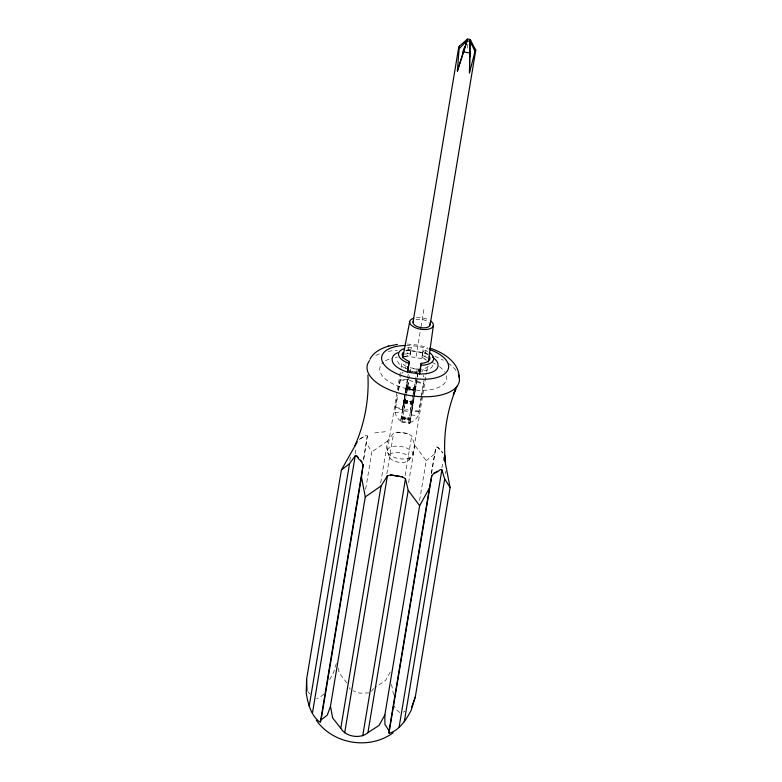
<?xml version="1.0" encoding="UTF-8"?>
<svg xmlns="http://www.w3.org/2000/svg" width="782" height="782" viewBox="0 0 782 782"><rect width="100%" height="100%" fill="white"/><g stroke="black" fill="none" stroke-linecap="round" stroke-linejoin="round"><path stroke-width="0.59" stroke-dasharray="3.91 2.93" d="M360.121 438.712L365.839 435.535L367.364 435.897L363.62 460.139M404.323 356.739A14.008 6.686 9.4 0 1 409.025 355.517L410.022 355.487L411.273 347.677L408.38 347.785A17.751 8.465 9.4 0 0 404.558 348.528M410.022 355.487L411.273 347.677M425.564 359.27A14.008 6.686 9.4 0 0 422.857 357.755L421.909 357.403L423.17 349.603L425.907 350.61A17.751 8.465 9.4 0 1 427.725 351.529M421.909 357.403L423.17 349.603M417.95 373.17L409.817 423.345L405.33 421.918L400.589 421.85L401.283 417.999L410.501 419.484L409.817 423.345L400.589 421.85L407.618 379.583L400.276 379.769L398.488 390.57M418.135 372.046L418.487 369.788M414.147 395.584L413.043 402.192L403.825 400.707L402.241 410.57L411.459 412.055L411.86 410.071L418.908 411.215L421.107 398.018M406.718 393.121L408.888 380.032L412.085 381.284L416.953 380.423L415.359 390.286L406.141 388.791L407.725 378.928L411.185 379.485M413.043 402.192L411.459 412.055L407.109 409.7L402.241 410.57L407.461 378.83M349.808 460.715L350.414 457.108M355.243 453.941L356.24 447.93M363.376 459.933L367.364 435.897M365.653 489.17L371.851 451.879L366.416 443.296M380.687 482.914L387.667 440.921L393.639 433.003C399.534 431.341 406.66 432.485 411.713 435.926L414.802 445.349L426.219 460.657L419.211 502.767M387.334 450.52L400.941 368.674M401.137 367.472L402.134 361.46M402.349 409.915L395.584 407.442L397.579 395.448M398.38 390.648L400.971 375.047M400.707 421.195L396.787 417.305L394.9 412.163L397.686 395.369M386.855 473.833L393.639 433.003M404.46 354.197A17.751 8.465 9.4 0 1 407.402 353.689L408.38 347.785M408.018 369.221L405.281 368.205L406.073 363.474M407.657 377.657L408.243 374.128M414.069 398.067L410.677 418.487L401.449 417.002L406.102 389.045L415.32 390.531L414.264 396.894M403.688 409.885L406.259 394.411M406.454 393.229L410.609 368.234L409.377 367.648L418.595 369.133L417.989 372.515L412.222 371.587M401.968 421.684L406.513 394.314M416.083 356.455L420.794 328.108M420.99 326.925L424.333 306.847M410.296 410.951L412.867 395.487M413.072 394.294L417.226 369.3L418.595 369.133M408.575 422.759L412.73 397.764M412.925 396.572L415.506 381.098M414.343 394.411L417.07 377.97M417.265 376.797L417.656 374.451M421.811 394.343L423.609 383.542L416.552 382.398L416.953 380.423M405.135 475.554L411.713 435.926M427.578 357.931A17.751 8.465 9.4 0 0 424.919 356.524L425.907 350.61M420.872 371.108L422.808 371.039L423.59 366.308M421.303 396.816L424.098 380.023M409.924 422.691L414.841 420.217L418.223 415.936L421.615 395.536M412.876 454.655L422.681 395.672M422.876 394.47L426.483 372.809M426.679 371.606L427.48 366.787M408.595 482.709L414.802 445.349M431.185 473.511L435.955 446.981L437.578 447.128L440.862 449.963L442.759 452.954L437.578 447.128M431.566 473.423L435.955 446.981M441.908 467.949L442.905 461.937M443.101 460.735L443.707 457.128M445.32 473.736L445.72 471.331M401.381 417.432L410.599 418.917M401.313 417.823L410.54 419.308M467.245 48.191L468.027 43.675M336.348 663.527L333.503 672.725L329.574 679.802M390.247 672.09L385.565 680.438L375.037 687.544M406.063 350.854A23.352 11.144 9.4 0 1 410.687 350.747L410.716 350.707M408.761 460.246A10.117 4.829 9.4 0 0 397.383 452.416A10.117 4.829 9.4 0 0 391.743 459.679A10.117 4.829 9.4 0 0 408.761 460.246L412.212 456.16A12.942 6.168 9.4 0 0 397.657 446.151A12.942 6.168 9.4 0 0 390.443 455.447A12.942 6.168 9.4 0 0 412.212 456.16M371.333 691.239L373.737 688.522M401.831 373.483L403.092 372.124M434.391 454.254L426.219 460.657M323.758 694.103L319.691 697.544L316.818 698.619M387.667 440.921L371.851 451.879M359.241 439.464L365.839 435.535M403.248 712.119L405.34 711.17M418.908 411.215L411.567 411.4M374.783 432.886L385.389 431.713M411 349.574L410.003 349.603A14.008 6.686 9.4 0 0 404.587 351.206M407.402 353.689L410.296 353.591M368.996 692.911L359.681 693.155L353.112 690.78M417.226 369.3L410.609 368.234M407.236 344.051L417.588 345.058L427.754 347.364M410.687 350.747L422.622 352.682A23.352 11.144 9.4 0 1 428.018 354.676M408.81 370.776L418.028 372.271M408.761 371.03L411.068 371.401M414.499 372.105L416.806 372.476M400.276 379.769L407.334 380.912M406.532 386.386L415.75 387.872M406.445 386.924L415.672 388.419M406.405 387.198L415.623 388.683M406.357 387.471L415.584 388.957M406.317 387.735L415.535 389.231M406.269 388.009L415.496 389.495M406.229 388.273L415.447 389.759M406.181 388.537L415.408 390.023M406.024 389.534L415.242 391.029M403.952 399.964L413.17 401.449M403.864 400.452L413.092 401.938M403.786 400.961L413.004 402.456M403.737 401.225L412.964 402.71M403.698 401.489L412.916 402.984M403.649 401.762L412.876 403.248M403.61 402.026L412.828 403.522M403.571 402.3L412.788 403.786M403.522 402.574L412.74 404.059M403.434 403.111L412.661 404.597M395.584 407.442L402.632 408.585M394.9 412.163L401.948 413.307M411.166 414.792L418.223 415.936M401.528 416.542L410.755 418.028M401.42 417.217L410.638 418.712M401.352 417.627L410.57 419.123M401.254 418.165L410.482 419.66M401.225 418.321L410.452 419.817M401.205 418.468L410.423 419.954M401.156 418.722L410.384 420.208M397.031 432.104L408.8 434M416.845 381.078L423.609 383.542M422.896 351.489L423.834 351.841A14.008 6.686 9.4 0 1 427.969 354.49M422.192 355.517L424.919 356.524M399.846 712.549L396.572 709.958L393.708 705.403M307.766 691.484L310.083 694.162M346.895 682.999L339.222 672.95L338.137 667.085M349.251 687.661L350.365 689.216M423.179 375.37L423.952 377.051M387.54 452.172L389.475 457.128M391.538 684.299L393.502 694.543M432.622 365.194A17.751 8.465 9.4 0 1 422.808 371.039M405.281 368.205A17.751 8.465 9.4 0 1 397.579 359.534M428.213 366.24A14.008 6.686 9.4 0 1 422.241 369.065M406.376 366.504A14.008 6.686 9.4 0 1 401.489 361.919M415.936 319.721A8.641 4.125 9.4 0 1 429.23 322.731M416.337 317.707A12.004 5.728 9.4 0 1 428.194 319.623M375.79 355.536A46.705 22.287 9.4 0 1 380.717 353.356M388.302 351.362A46.705 22.287 9.4 0 1 397.432 350.326M405.604 350.316A46.705 22.287 9.4 0 1 428.292 354.129M434.948 356.387A46.705 22.287 9.4 0 1 443.365 360.258M448.125 363.171A46.705 22.287 9.4 0 1 457.685 372.965M406.269 345.488A33.861 16.158 9.4 0 1 428.331 349.055M446.493 375.673A33.861 16.158 9.4 0 1 407.227 388.791A33.861 16.158 9.4 0 1 383.659 362.066M385.467 360.825A33.861 16.158 9.4 0 1 391.264 358.381M395.281 357.433A33.861 16.158 9.4 0 1 397.452 357.091M404.421 356.621A33.861 16.158 9.4 0 1 426.483 360.189M431.987 362.359A33.861 16.158 9.4 0 1 436.825 364.911M439.464 366.68A33.861 16.158 9.4 0 1 444.733 371.929"/><path stroke-width="1.17" d="M469.474 72.902L470.002 41.045L475.016 51.329L469.474 72.902L470.002 41.045M357.237 441.928L341.392 470.002L306.593 679.353L306.221 693.165C307.981 703.497 310.825 715.413 319.701 721.903L320.405 721.972L321.255 719L361.48 477.01L363.151 464.821L360.522 460.187M457.411 70.947L459.073 48.758L467.128 40.586A2.063 0.987 9.4 0 1 468.281 39.1A2.063 0.987 9.4 0 1 470.598 40.693A2.063 0.987 9.4 0 1 467.128 40.586L457.411 70.947L467.128 40.586M445.378 463.149L450.109 487.567L415.31 696.918L411.244 710.134C406.396 719.381 399.973 729.665 389.651 733.203L388.996 733.057L389.221 729.977L429.445 488.046L431.742 475.906L433.736 473.442L437.509 471.194M459.239 48.445L459.474 46.03L467.323 39.208L466.786 40.351M433.394 325.488L428.282 361.978M402.974 352.584A14.008 6.686 9.4 0 0 408.331 361.069L409.269 361.411L407.598 372.056L419.514 373.982A23.352 11.144 9.4 0 0 436.952 368.821L438.155 366.093L437.783 363.112A23.352 11.144 9.4 0 0 432.544 357.198M397.794 352.702A23.352 11.144 9.4 0 0 393.248 355.918L392.046 358.645L392.417 361.626A23.352 11.144 9.4 0 0 407.578 372.056L409.269 361.411M421.166 363.337L419.494 373.982L421.166 363.337L422.163 363.298A14.008 6.686 9.4 0 0 429.699 356.905M309.203 706.302L349.544 463.618L355.204 455.877L356.827 456.023L358.303 457.685M312.458 713.018L355.204 455.877M320.405 721.972L363.151 464.821M321.255 719L322.184 719.088L327.326 715.071L330.483 706.254L365.282 496.912L361.48 477.01M340.786 728.257L381.059 485.993L387.393 475.876L390.775 474.977L402.554 476.873L405.467 478.799L408.204 490.343L367.931 732.646C360.59 739.234 345.624 736.859 340.786 728.257L332.653 717.984L330.483 706.254M402.74 357.843L409.7 321.666M344.667 732.861L387.393 475.876M413.023 322.204L458.711 47.301L459.474 46.03M430.08 324.96L475.779 50.058L470.207 39.667M362.74 735.784L405.467 478.799M389.221 729.977L388.361 729.782L384.93 724.376L384.842 715.041L419.641 505.69L429.445 488.046M388.996 733.057L431.742 475.906M399.123 727.025L441.869 469.874L440.334 469.513L437.685 471.771L433.736 473.442M404.304 721.718L444.665 478.955L441.869 469.874M462.592 52.756L464.567 47.106M411.694 707.065L415.31 696.918M354.774 445.916C364.637 423.776 369.192 399.338 367.902 375.135M456.952 386.406L453.404 394.509L455.691 389.319C446.659 411.801 443.042 436.395 445.222 460.53L444.499 454.684M475.779 50.058L475.016 51.329M369.954 359.221C373.532 352.174 381.45 348.166 388.752 346.084M384.842 715.041L378.996 725.471L367.931 732.646M349.544 463.618L341.392 470.002M381.059 485.993L365.282 496.912M393.19 732.773C369.397 750.163 333.415 744.347 316.309 720.349M387.735 346.289L397.403 344.403M469.542 52.951L463.843 52.032M420.892 365.233L423.785 365.126A17.751 8.465 9.4 0 0 429.338 352.526M420.188 369.251L421.185 369.212M402.554 476.873L390.775 474.977M429.817 348.127C443.189 352.32 459.181 362.222 459.269 378.029M408.996 363.307L406.269 362.291A17.751 8.465 9.4 0 1 404.558 348.528M407.354 366.973L408.292 367.325M361.998 461.849L358.713 459.014L356.827 456.023M419.641 505.69L408.204 490.343M450.109 487.567L444.665 478.955M306.984 690.594L306.593 679.353M459.073 48.758L458.711 47.301M444.538 459.024L445.173 462.113M444.626 455.769L445.554 463.423M470.256 51.612L470.275 56.382M430.511 320.923A12.004 5.728 9.4 0 1 429.347 328.939A12.004 5.728 9.4 0 1 412.583 326.231A12.004 5.728 9.4 0 1 413.756 318.215M429.944 323.856A8.641 4.125 9.4 0 1 420.951 327.658A8.641 4.125 9.4 0 1 413.463 321.187M458.623 374.989A46.705 22.287 9.4 0 1 410.032 395.555A46.705 22.287 9.4 0 1 369.544 360.6M429.484 349.456A33.861 16.158 9.4 0 1 440.344 376.328A33.861 16.158 9.4 0 1 387.051 367.716A33.861 16.158 9.4 0 1 405.066 345.507"/></g></svg>
